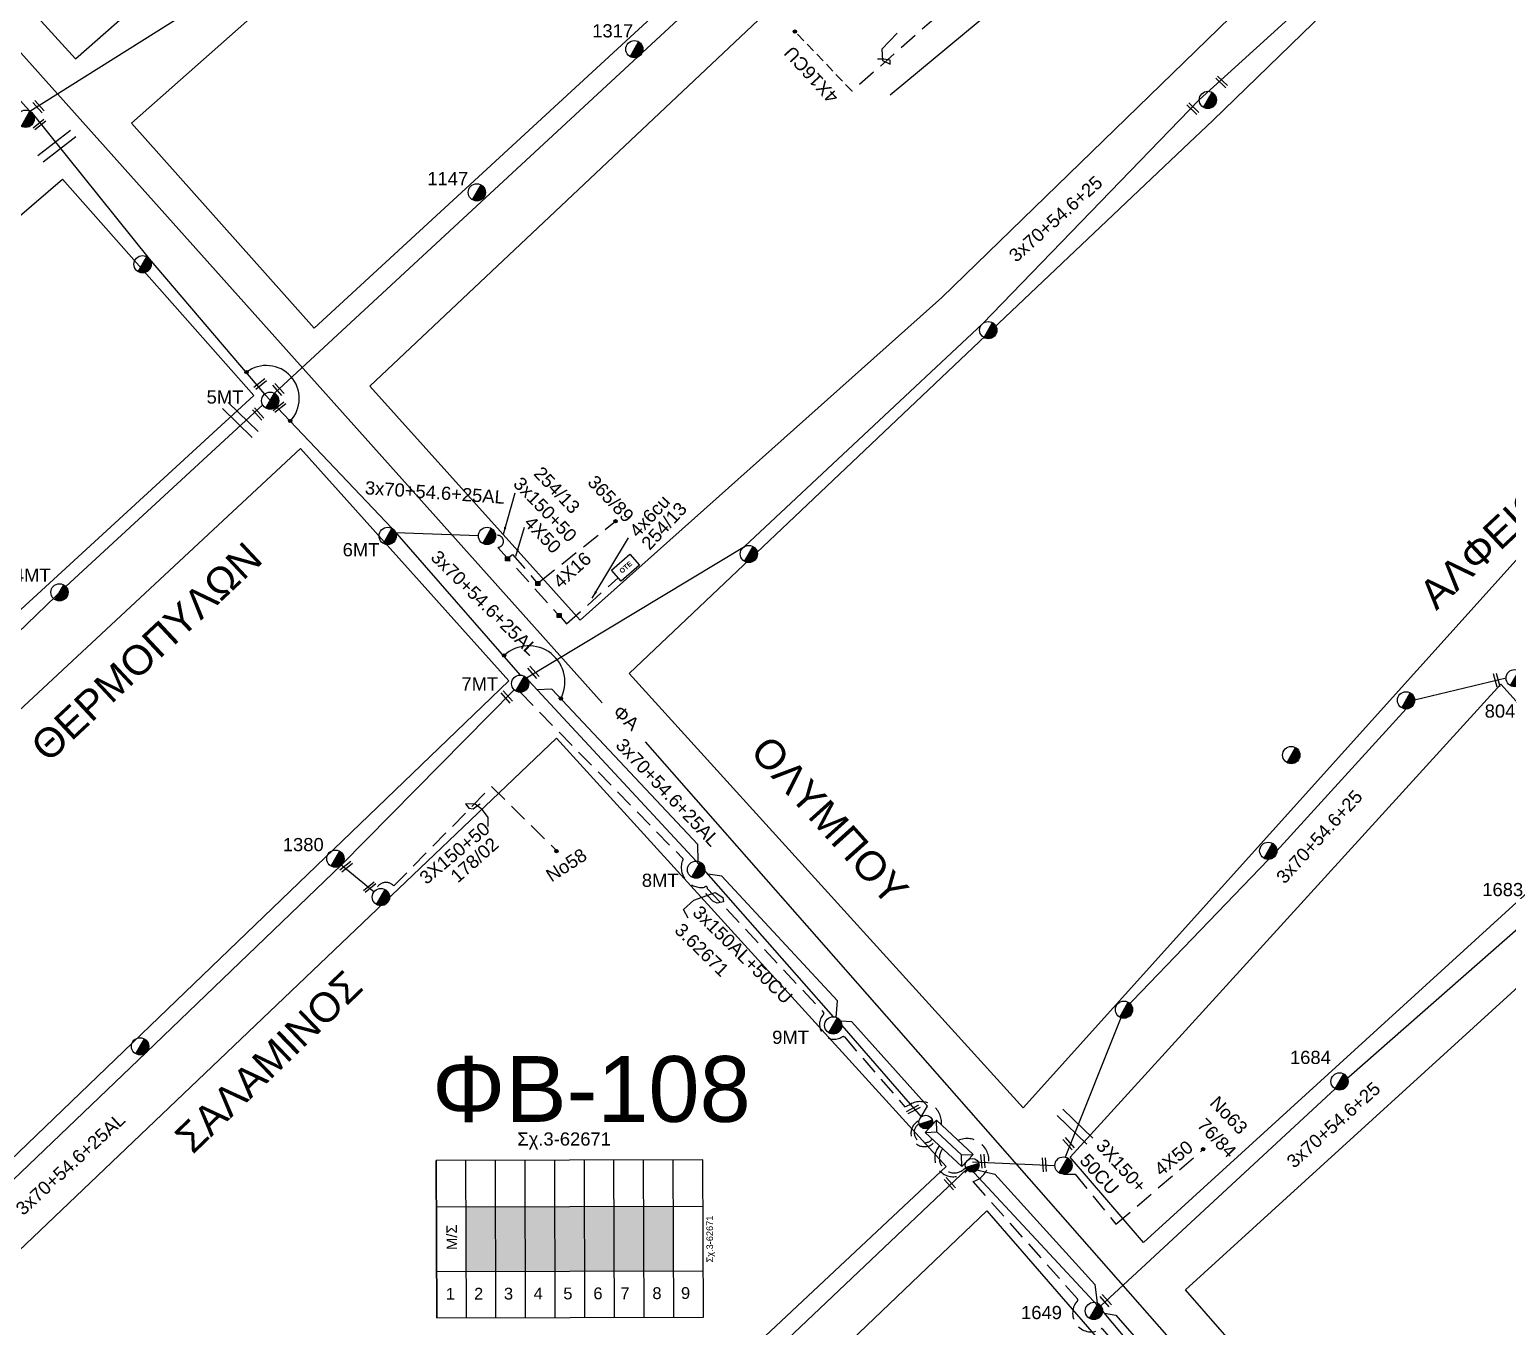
# Model space of a CAD drawing. Header units: millimetres. Extents: x -2449 to 9266, y 48 to 3905.
# Drawn here: x 8318.3 to 8520.3, y 2991.9 to 3169.2 of the extents above; entities that cross this region are included whole.
import ezdxf
from ezdxf.enums import TextEntityAlignment as Align

# ---------------------------------------------------------------- set-up
doc = ezdxf.new("R2010")
doc.units = ezdxf.units.MM
doc.linetypes.add('DASHED', pattern=[19.05, 12.7, -6.35])
for name, color, linetype in [('Pillar OTE', 7, 'Continuous'), ('Άγνωστα', 7, 'Continuous'), ('Ασφαλειοκιβώτια Χ.Τ 9 αναχωρήσεων', 7, 'Continuous'), ('Επιγραφές - Σχήματα', 7, 'Continuous'), ('Καλώδια ΧΤ   3x150+50CU', 7, 'DASHED'), ('Καλώδια ΧΤ   3x150AL+50CU', 7, 'DASHED'), ('Καλώδια ΧΤ   3x150AL+50XLPE', 7, 'DASHED'), ('Μηχανική τομή', 7, 'Continuous'), ('Στύλος ΦΜ', 7, 'Continuous'), ('Στύλος ΦΜ @ 1', 7, 'Continuous'), ('Συνδέσεις', 7, 'Continuous'), ('Συνεστραμμένα ΧΤ   3x70+54.6+25 AL', 7, 'SYN_LINE'), ('Τομή', 7, 'Continuous'), ('Υποσταθμός εναέριος 2 στύλων', 7, 'Continuous'), ('Υποσταθμός πόλεως', 7, 'Continuous'), ('Υπόβαθρο ΔΕΗ', 7, 'Continuous'), ('Υπόγεια καλώδια Παροχών ΧΤ   4x16CU', 7, 'DASHED'), ('Υπόγεια καλώδια Παροχών ΧΤ   4x50AL', 7, 'DASHED'), ('Υπόγεια καλώδια Παροχών ΧΤ   4x6', 7, 'DASHED')]:
    doc.layers.add(name, color=color, linetype=linetype)
doc.styles.add('arial', font='arial.ttf')
doc.styles.get("Standard").update_dxf_attribs({"font": 'arial.ttf'})
doc.linetypes.add('SYN_LINE', pattern='A,0.5,-0.0001,["/\\/\\/\\/",Standard,S=0.1,R=0,X=0,Y=-0.05],-0.25', length=0.7501)
doc.dimstyles.new('ISO-25', dxfattribs={"dimtxt": 2.5, "dimasz": 2.5, "dimexe": 1.25, "dimexo": 0.625, "dimtad": 1, "dimtxsty": 'Standard', "dimcen": 2.5, "dimadec": 0, "dimazin": 0, "dimtfac": 1, "dimtmove": 0, "dimatfit": 3, "dimfxl": 0, "dimarcsym": 0})

# ---------------------------------------------------------------- blocks, each defined once
blk = doc.blocks.new('ΥΠΑΡΧΩΝ ΤΣΙΜΕΝΤΕΝΙΟΣ ΣΤΥΛΟΣ')
at = {"layer": 'Στύλος ΦΜ'}
blk.add_hatch(color=7, dxfattribs=at).paths.add_polyline_path([(-1.29, -2.28, 0.574793), (2.62, 0, 0.268822), (1.3, 2.27)])
at = {"layer": 'Στύλος ΦΜ', "color": 7}
blk.add_line((-1.29, -2.28), (1.3, 2.27), dxfattribs=at)
blk.add_circle((0, 0), 2.62, dxfattribs=at)
at = {"layer": 'Στύλος ΦΜ', "flags": 4}
for tag, p in [('ΑΡΙΘΜΟΣ', (-4.68, 8.05)), ('ΤΥΠΟΣ', (-4.91, 3.03))]:
    blk.add_attdef(tag, p, '', height=4, dxfattribs=at)
blk = doc.blocks.new('ΑΣΦΑΛΕΙΟΚΙΒΩΤΙΟ ΥΠΟΣΤΑΘΜΟΥ 9 ΑΝΑΧΩΡΗΣΕΩΝ')
at = {"layer": 'Ασφαλειοκιβώτια Χ.Τ 9 αναχωρήσεων', "ltscale": 40}
for p, q in [((-23.8, 40.36), (24.02, 40.36)), ((-9.72, 40.36), (-9.72, -40.64)), ((9.94, 40.36), (9.94, -40.64)), ((-23.8, 31.36), (24.02, 31.36)), ((-23.8, 22.36), (24.02, 22.36)), ((-23.8, 13.36), (24.02, 13.36)), ((-23.8, 4.36), (24.02, 4.36)), ((-23.8, -4.64), (24.02, -4.64)), ((-23.8, -13.64), (24.02, -13.64)), ((-23.8, -22.64), (24.02, -22.64)), ((-23.8, -31.64), (24.02, -31.64))]:
    blk.add_line(p, q, dxfattribs=at)
at = {"layer": 'Ασφαλειοκιβώτια Χ.Τ 9 αναχωρήσεων'}
blk.add_lwpolyline([(-23.8, -40.64), (24.02, -40.64), (24.02, 40.36), (-23.8, 40.36)], close=True, dxfattribs=at)
for s, p in [('1', (-18.29, 37.57)), ('2', (-18.29, 29)), ('3', (-18.29, 19.93)), ('4', (-18.29, 10.91)), ('5', (-18.29, 1.89)), ('6', (-18.29, -7.24)), ('7', (-18.29, -15.48)), ('8', (-18.29, -25.17)), ('9', (-18.29, -33.86))]:
    blk.add_text(s, height=3.6, rotation=270, dxfattribs=at).set_placement(p)
at = {"layer": 'Ασφαλειοκιβώτια Χ.Τ 9 αναχωρήσεων', "ltscale": 40}
for tag, height, p in [('ΟΝΟΜΑ', 5, (-0.16, 44.31)), ('ΚΕΙΜΕΝΟ 1', 2, (17.06, 35.59)), ('ΚΕΙΜΕΝΟ 2', 2, (17.06, 26.88)), ('ΚΕΙΜΕΝΟ 3', 2, (17.06, 17.69)), ('ΚΕΙΜΕΝΟ 4', 2, (17.06, 8.71)), ('ΚΕΙΜΕΝΟ 5', 2, (17.06, -0.13)), ('ΚΕΙΜΕΝΟ 6', 2, (17.06, -9.05)), ('ΚΕΙΜΕΝΟ 7', 2, (17.06, -18.13)), ('ΚΕΙΜΕΝΟ 8', 2, (17.06, -26.85)), ('ΚΕΙΜΕΝΟ 9', 2, (17.06, -35.99)), ('ΣΧ', 2, (-0.1, -42.64))]:
    blk.add_attdef(tag, text='', height=height, dxfattribs=at).set_placement(p, align=Align.MIDDLE_CENTER)
blk = doc.blocks.new('ΥΠΟΣΤΑΘΜΟΣ ΕΝΑΕΡΙΟΣ ΕΠΙ 2 ΣΤΥΛΩΝ')
at = {"layer": 'Υποσταθμός εναέριος 2 στύλων', "linetype": 'Continuous'}
for points in [[(-11.97, -2.11, 0.574793), (-8.45, -0.07, 0.268822), (-9.64, 1.98)], [(9.68, -2.15, 0.574793), (13.19, -0.1, 0.268822), (12.01, 1.95)]]:
    blk.add_hatch(color=256, dxfattribs=at).paths.add_polyline_path(points)
for p, q in [((-11.97, -2.11), (-9.64, 1.98)), ((9.68, -2.15), (12.01, 1.95))]:
    blk.add_line(p, q, dxfattribs=at)
for centre in [(-10.81, -0.07), (10.84, -0.1)]:
    blk.add_circle(centre, 2.36, dxfattribs=at)
at = {"layer": 'Υποσταθμός πόλεως', "linetype": 'Continuous', "ltscale": 40}
blk.add_lwpolyline([(-8.57, 2.82), (8.57, 2.82), (8.57, -2.82), (-8.57, -2.82)], close=True, dxfattribs=at)
for points in [[(-5.75, 0), (-8.57, 2.82)], [(-8.57, -2.82), (-5.75, 0)], [(-5.75, 0), (5.75, 0)], [(5.75, 0), (8.57, 2.82)], [(8.57, -2.82), (5.75, 0)]]:
    blk.add_lwpolyline(points, dxfattribs=at)
at = {"layer": 'Υποσταθμός εναέριος 2 στύλων', "ltscale": 40, "flags": 1}
for tag, p in [('ΜΕΤΑΣΧΗΜΑΤΙΣΜΟΣ', (14.09, 2.51)), ('ΙΣΧΥΣ', (14.07, -0.28)), ('ΑΡΙΘΜΟΣ', (14.19, -3))]:
    blk.add_attdef(tag, p, '', height=1.8, dxfattribs=at)
blk = doc.blocks.new('ΜΗΧΑΝΙΚΗ ΤΟΜΗ')
at = {"layer": 'Μηχανική τομή', "ltscale": 40}
for p, q in [((-1.89, 0.78), (1.89, 0.78)), ((1.89, 0), (-1.89, 0))]:
    blk.add_line(p, q, dxfattribs=at)
blk = doc.blocks.new('_ΣΥΝΔΕΣΗ')
at = {"layer": 'Συνδέσεις', "linetype": 'SYN_LINE', "ltscale": 40}
blk.add_hatch(color=256, dxfattribs=at).paths.add_polyline_path([(0.5, -0.01, 1), (-0.5, -0.01, 1)])
at = {"layer": 'Συνδέσεις'}
blk.add_circle((0, -0.01), 0.5, dxfattribs=at)
blk = doc.blocks.new('ΤΟΜΗ')
at = {"layer": 'Τομή', "ltscale": 40}
for p, q in [((-5.68, 0), (5.68, 0)), ((5.68, -2.33), (-5.68, -2.33))]:
    blk.add_line(p, q, dxfattribs=at)
blk = doc.blocks.new('TSONTA XT1')
at = {"ltscale": 40}
h = blk.add_hatch(color=256, dxfattribs=at)
h.dxf.hatch_style = 1
h.paths.add_polyline_path([(595.96, 2487.66), (597.07, 2488.77), (595.96, 2489.87), (594.85, 2488.77)])
blk.add_lwpolyline([(594.85, 2488.77), (595.96, 2489.87), (597.07, 2488.77), (595.96, 2487.66)], close=True, dxfattribs=at)
blk = doc.blocks.new('PILLAR ΟΤΕ')
at = {"layer": 'Pillar OTE', "ltscale": 40}
blk.add_lwpolyline([(-3.31, 2.02), (3.39, 2.02), (3.39, -1.99), (-3.31, -1.99)], close=True, dxfattribs=at)
at = {"layer": 'Pillar OTE', "insert": (-1.81, 0.71), "char_height": 1.3575, "width": 109.961, "attachment_point": 1}
blk.add_mtext('{\\fArial|b1|i0|c161|p34;OTE}', dxfattribs=at)

msp = doc.modelspace()

# ---------------------------------------------------------------- hatches: boundary and pattern name
at = {"layer": 'Ασφαλειοκιβώτια Χ.Τ 9 αναχωρήσεων', "ltscale": 40}
for color, points in [(30, [(8377.94, 3008.25), (8377.97, 2999.41), (8382.02, 2999.42), (8381.99, 3008.26)]), (151, [(8381.99, 3008.26), (8382.02, 2999.42), (8386.07, 2999.43), (8386.04, 3008.28)]), (62, [(8386.04, 3008.28), (8386.07, 2999.43), (8390.12, 2999.44), (8390.09, 3008.29)]), (27, [(8390.09, 3008.29), (8390.12, 2999.44), (8394.17, 2999.46), (8394.14, 3008.3)]), (1, [(8394.14, 3008.3), (8394.17, 2999.46), (8398.22, 2999.47), (8398.19, 3008.31)]), (6, [(8398.19, 3008.31), (8398.22, 2999.47), (8402.27, 2999.48), (8402.24, 3008.33)]), (2, [(8402.24, 3008.31), (8402.27, 2999.47), (8406.32, 2999.48), (8406.29, 3008.33)])]:
    msp.add_hatch(color=color, dxfattribs=at).paths.add_polyline_path(points)

# ---------------------------------------------------------------- linework, layer by layer
at = {"layer": 'Άγνωστα', "color": 62, "linetype": 'SYN_LINE', "ltscale": 20}
msp.add_lwpolyline([(8429.32, 3033.05), (8440.18, 3020.55)], dxfattribs=at)
at = {"layer": 'Άγνωστα', "color": 2, "linetype": 'DASHED', "ltscale": 0.2}
msp.add_lwpolyline([(8439.87, 3020, 1.287962), (8442.07, 3017.19, 1.180689)], format="xyb", dxfattribs=at)
at = {"layer": 'Άγνωστα', "color": 62, "linetype": 'DASHED', "ltscale": 0.2}
msp.add_lwpolyline([(8439.89, 3019.61, 1.180689), (8441.69, 3017.51)], format="xyb", dxfattribs=at)
at = {"layer": 'Άγνωστα', "color": 30, "linetype": 'SYN_LINE', "ltscale": 10}
msp.add_lwpolyline([(8447.18, 3014.41), (8458.44, 3013.9)], dxfattribs=at)
at = {"layer": 'Άγνωστα', "color": 30, "linetype": 'DASHED', "ltscale": 0.2}
msp.add_lwpolyline([(8459.62, 3012.72), (8461.23, 3012.72), (8466.79, 3005.87), (8478.77, 3016.12)], dxfattribs=at)
at = {"layer": 'Άγνωστα', "color": 6, "linetype": 'SYN_LINE', "ltscale": 20}
msp.add_lwpolyline([(8446.81, 3013.55), (8450.26, 3012.72), (8463.91, 2997.6), (8464.22, 2995.11)], dxfattribs=at)
at = {"layer": 'Επιγραφές - Σχήματα', "color": 27, "linetype": 'DASHED', "ltscale": 0.2}
for p, q in [((8368.07, 3052.12), (8381.43, 3065.72)), ((8381.43, 3065.72), (8390.35, 3056.93))]:
    msp.add_line(p, q, dxfattribs=at)
at = {"layer": 'Επιγραφές - Σχήματα', "linetype": 'Continuous', "ltscale": 0.2}
for points in [[(8436.87, 3168.72), (8434.78, 3166.56), (8434.86, 3164.98), (8435.93, 3164.48), (8435.93, 3165.05), (8435.07, 3165.2), (8434.21, 3165.2)], [(8380.99, 3060.26), (8380.99, 3061.47), (8380.21, 3062.51), (8379.18, 3063.29), (8377.88, 3063.37), (8378.31, 3062.77), (8378.92, 3062.68), (8379.52, 3063.11), (8379.87, 3063.37)], [(8408.3, 3047.7), (8407.69, 3048.91), (8409.07, 3050.2), (8412.01, 3051.24), (8413.05, 3050.55), (8413.14, 3049.94), (8412.27, 3049.77), (8411.67, 3050.03), (8411.06, 3050.72), (8410.72, 3051.07)]]:
    msp.add_lwpolyline(points, dxfattribs=at)
at = {"layer": 'Επιγραφές - Σχήματα', "color": 2, "linetype": 'DASHED', "ltscale": 0.2}
msp.add_lwpolyline([(8388.06, 3093.75), (8398.4, 3102.01)], dxfattribs=at)
at = {"layer": 'Επιγραφές - Σχήματα', "color": 7, "linetype": 'DASHED', "ltscale": 0.2}
msp.add_lwpolyline([(8381.64, 3099.14), (8381.68, 3099.09)], dxfattribs=at)
at = {"layer": 'Επιγραφές - Σχήματα', "linetype": 'Continuous', "ltscale": 0.2}
for centre, radius, start, end in [((8350.65, 3118.79), 4.5, 316.6815, 127.018), ((8386.53, 3080.02), 4.94, 330.5704, 133.0989)]:
    msp.add_arc(centre, radius, start, end, dxfattribs=at)
at = {"layer": 'Επιγραφές - Σχήματα', "color": 27, "linetype": 'DASHED', "ltscale": 0.2}
msp.add_arc((8367, 3051.17), 1.43, 41.6449, 164.0304, dxfattribs=at)
at = {"layer": 'Επιγραφές - Σχήματα', "color": 30, "linetype": 'DASHED', "ltscale": 0.2}
msp.add_arc((8444.55, 3014.89), 2.53, 136.4062, 321.7437, dxfattribs=at)
at = {"layer": 'Επιγραφές - Σχήματα', "color": 6, "linetype": 'DASHED', "ltscale": 0.2}
msp.add_arc((8444.67, 3014.9), 2.02, 138.9589, 321.5041, dxfattribs=at)
at = {"layer": 'Καλώδια ΧΤ   3x150AL+50CU', "color": 27, "ltscale": 0.2}
msp.add_lwpolyline([(8385.35, 3078.61), (8407.58, 3055.87, -0.55663), (8407.5, 3055.55, 0.555774), (8410.57, 3051.94, -0.96943), (8410.93, 3051.76), (8426.82, 3034.84, -0.395956), (8426.82, 3034.57, 0.879037), (8429.37, 3031.47, -0.287348), (8429.69, 3031.47), (8437.92, 3021.93), (8438.65, 3022.26, -0.60759), (8442.93, 3019.44, 0.81821)], format="xyb", dxfattribs=at)
at = {"layer": 'Καλώδια ΧΤ   3x150AL+50CU', "color": 1, "ltscale": 0.2}
msp.add_lwpolyline([(8447.23, 3011.69), (8461.54, 2995.66, -0.529787), (8461.45, 2995.29, 0.849495), (8464.76, 2991.53, -0.607849), (8464.95, 2991.53), (8483.03, 2970.77, -0.22841), (8483.2, 2970.14, 0.849175), (8486.44, 2966.45)], format="xyb", dxfattribs=at)
msp.add_arc((8446.43, 3014.58), 3, 285.4464, 113.9628, dxfattribs=at)
at = {"layer": 'Καλώδια ΧΤ   3x150AL+50XLPE', "color": 151, "linetype": 'DASHED', "ltscale": 0.2}
msp.add_lwpolyline([(8509.54, 3229.95), (8509.55, 3229.59, -0.666781), (8507.94, 3228.9), (8430.72, 3160.81)], format="xyb", dxfattribs=at)
at = {"layer": 'Καλώδια ΧΤ   3x150AL+50XLPE', "color": 2, "linetype": 'DASHED', "ltscale": 0.2}
msp.add_lwpolyline([(8382, 3100.04, -1.128801), (8382.28, 3098.42), (8390.37, 3089.41)], format="xyb", dxfattribs=at)
at = {"layer": 'Συνεστραμμένα ΧΤ   3x70+54.6+25 AL', "color": 6, "ltscale": 20}
msp.add_line((8318.33, 3158.06), (8283.14, 3196.64), dxfattribs=at)
at = {"layer": 'Συνεστραμμένα ΧΤ   3x70+54.6+25 AL', "color": 85, "ltscale": 20}
msp.add_line((8318.33, 3158.06), (8357.4, 3182.69), dxfattribs=at)
at = {"layer": 'Συνεστραμμένα ΧΤ   3x70+54.6+25 AL', "color": 2, "ltscale": 20}
for p, q in [((8318.66, 3157.79), (8334.65, 3137.88)), ((8334.65, 3137.88), (8350.42, 3119.38)), ((8350.42, 3119.38), (8367.83, 3101.01)), ((8367.83, 3101.01), (8385.35, 3080.96)), ((8409.62, 3057.79), (8389.7, 3079.04)), ((8428.71, 3036.41), (8412.93, 3053.48)), ((8441.04, 3022.03), (8430.7, 3033.52)), ((8440.18, 3020.55), (8441.04, 3022.03))]:
    msp.add_line(p, q, dxfattribs=at)
at = {"layer": 'Συνεστραμμένα ΧΤ   3x70+54.6+25 AL', "color": 151, "ltscale": 20}
for p, q in [((8350.16, 3117.9), (8323.23, 3093.07)), ((8323.23, 3093.07), (8295.04, 3066.01))]:
    msp.add_line(p, q, dxfattribs=at)
at = {"layer": 'Συνεστραμμένα ΧΤ   3x70+54.6+25 AL', "color": 2, "ltscale": 15}
msp.add_line((8368.32, 3100.47), (8379.65, 3100.03), dxfattribs=at)
at = {"layer": 'Συνεστραμμένα ΧΤ   3x70+54.6+25 AL', "color": 2, "ltscale": 8}
for p, q in [((8389.7, 3079.04), (8387.65, 3078.96)), ((8409.69, 3055.5), (8409.62, 3057.79)), ((8412.93, 3053.48), (8411, 3053.72)), ((8428.56, 3034.15), (8428.71, 3036.41)), ((8430.7, 3033.52), (8429.16, 3033.64))]:
    msp.add_line(p, q, dxfattribs=at)
at = {"layer": 'Συνεστραμμένα ΧΤ   3x70+54.6+25 AL', "color": 27, "ltscale": 20}
for p, q in [((8360.91, 3055), (8384.52, 3078.95)), ((8334.2, 3029.34), (8360.91, 3055)), ((8306.64, 3002.98), (8334.2, 3029.34))]:
    msp.add_line(p, q, dxfattribs=at)
at = {"layer": 'Συνεστραμμένα ΧΤ   3x70+54.6+25 AL', "color": 27, "ltscale": 8}
msp.add_line((8360.02, 3055.72), (8365.39, 3051.34), dxfattribs=at)
at = {"layer": 'Συνεστραμμένα ΧΤ   3x70+54.6+25 AL', "color": 85, "linetype": 'Continuous', "ltscale": 0.2}
for points in [[(8254.95, 3272.09), (8236.82, 3255.84), (8396.56, 3077.16)], [(8402.43, 3071.82), (8512.61, 2946.4), (8536.62, 2920.44)]]:
    msp.add_lwpolyline(points, dxfattribs=at)
at = {"layer": 'Συνεστραμμένα ΧΤ   3x70+54.6+25 AL', "color": 2, "linetype": 'SYN_LINE', "ltscale": 20}
msp.add_lwpolyline([(8351.77, 3119.5), (8402.05, 3166.09), (8423.36, 3185.85), (8446.37, 3207.77), (8465.03, 3225.1)], dxfattribs=at)
at = {"layer": 'Συνεστραμμένα ΧΤ   3x70+54.6+25 AL', "color": 62, "linetype": 'SYN_LINE', "ltscale": 20}
for points in [[(8386.23, 3080.57), (8416, 3098.52), (8448.53, 3128.99), (8478.18, 3159.61), (8503.64, 3182.76)], [(8385.93, 3080.81), (8409.4, 3055.53), (8428.14, 3034.23)]]:
    msp.add_lwpolyline(points, dxfattribs=at)
at = {"layer": 'Συνεστραμμένα ΧΤ   3x70+54.6+25 AL', "color": 6, "linetype": 'SYN_LINE', "ltscale": 15}
msp.add_lwpolyline([(8520.14, 3080.54), (8507.63, 3077.51)], dxfattribs=at)
at = {"layer": 'Συνεστραμμένα ΧΤ   3x70+54.6+25 AL', "color": 6, "linetype": 'SYN_LINE', "ltscale": 20}
for points in [[(8506.45, 3076.34), (8488.8, 3056.93), (8467.9, 3035.21), (8459.87, 3015.05)], [(8465.25, 2993.7), (8466.8, 2993.45), (8485.31, 2972.17), (8485.27, 2969.84)]]:
    msp.add_lwpolyline(points, dxfattribs=at)
at = {"layer": 'Συνεστραμμένα ΧΤ   3x70+54.6+25 AL', "color": 30, "linetype": 'SYN_LINE', "ltscale": 20}
for points in [[(8464.73, 2994.72), (8496.78, 3024.37), (8524.03, 3048.33)], [(8485.25, 2969.84), (8464.96, 2994.01), (8446.81, 3013.55)]]:
    msp.add_lwpolyline(points, dxfattribs=at)
at = {"layer": 'Συνεστραμμένα ΧΤ   3x70+54.6+25 AL', "color": 151, "linetype": 'SYN_LINE', "ltscale": 20}
msp.add_lwpolyline([(8331, 2906.33), (8344.68, 2917.49), (8377.36, 2949.22), (8412.25, 2980.99), (8446.52, 3013.47)], dxfattribs=at)
at = {"layer": 'Υπόβαθρο ΔΕΗ'}
msp.add_line((8435.91, 3160.29), (8471.58, 3189.98), dxfattribs=at)
for points in [[(8244.9, 3252.65), (8324.55, 3165.23), (8425.52, 3254.07), (8433.46, 3246.03), (8332.23, 3156.45), (8357.18, 3128.39), (8470.07, 3232.41), (8507.09, 3269.46), (8454.35, 3332.5), (8366.73, 3257.86), (8393.82, 3228.83)], [(8364.81, 3120.45), (8513.68, 3260.88), (8530.1, 3241.29), (8588.86, 3171.53), (8454.1, 3021.76), (8400.23, 3081.17), (8476, 3152.95), (8480.06, 3156.8), (8490.68, 3167.14), (8508.8, 3184.76), (8502.9, 3190.83), (8442.99, 3132.6), (8393.53, 3088.48), (8364.81, 3120.45)], [(8224.33, 3004.74), (8194.32, 3035.74), (8246.67, 3083.24), (8269.93, 3102.27), (8299.58, 3128.87), (8322.78, 3148.76), (8348.95, 3119.19), (8224.33, 3004.74)], [(8264.12, 2965.09), (8383.81, 3080.19), (8355.31, 3111.96), (8295.52, 3056.3), (8261.34, 3023.14), (8232.45, 2996.7), (8264.12, 2965.09)], [(8517.09, 2950.5), (8593.85, 3017.92), (8589.08, 3024.14), (8511.47, 2956.58), (8476.28, 2996.9), (8532.04, 3047.68), (8526.18, 3054.11), (8470.56, 3003.36), (8460.54, 3015.02), (8519.4, 3079.72), (8578.12, 3014.6)], [(8270.67, 2958.26), (8390.33, 3072.34), (8443.58, 3013.77), (8330.75, 2907.97), (8295.31, 2937.63)], [(8339.63, 2900.53), (8336.96, 2902.77), (8371.51, 2936), (8384.89, 2948.46), (8395.85, 2957.6), (8408.07, 2968.44), (8449.14, 3007.71), (8481.45, 2970.46), (8501.32, 2947.58), (8471.25, 2921.39), (8450.9, 2944.46), (8445.9, 2940.01), (8465.93, 2916.74), (8432.65, 2887.79)]]:
    msp.add_lwpolyline(points, dxfattribs=at)
at = {"layer": 'Υπόγεια καλώδια Παροχών ΧΤ   4x16CU', "color": 151, "linetype": 'DASHED', "ltscale": 0.1}
msp.add_lwpolyline([(8430.72, 3160.81), (8422.91, 3168.96)], dxfattribs=at)
at = {"layer": 'Υπόγεια καλώδια Παροχών ΧΤ   4x50AL', "color": 2, "linetype": 'DASHED', "ltscale": 0.2}
msp.add_lwpolyline([(8383.92, 3097.17), (8384.32, 3097.47), (8387.46, 3093.8)], dxfattribs=at)
at = {"layer": 'Υπόγεια καλώδια Παροχών ΧΤ   4x6', "color": 2, "linetype": 'DASHED', "ltscale": 0.2}
msp.add_lwpolyline([(8390.96, 3088.82), (8391.69, 3087.96), (8398.76, 3094.26)], dxfattribs=at)

# ---------------------------------------------------------------- block references
at = {"layer": 'Pillar OTE', "xscale": 0.4999999999999998, "yscale": 0.4999999999999998, "zscale": 0.4999999999999998, "rotation": 41.03908477304466}
msp.add_blockref('PILLAR ΟΤΕ', (8399.73, 3095.64), dxfattribs=at)
at = {"layer": 'Ασφαλειοκιβώτια Χ.Τ 9 αναχωρήσεων', "color": 1, "ltscale": 40}
ref = msp.add_blockref('ΑΣΦΑΛΕΙΟΚΙΒΩΤΙΟ ΥΠΟΣΤΑΘΜΟΥ 9 ΑΝΑΧΩΡΗΣΕΩΝ', (8392.07, 3003.82), dxfattribs=dict(at, xscale=0.4500000000000007, yscale=0.4500000000000007, zscale=0.4500000000000007, rotation=90.18025101188604))
ref.add_attrib('ΣΧ', 'Σχ.3-62671', dxfattribs={"ltscale": 40, "height": 0.9, "rotation": 90.1803}).set_placement((8411.26, 3003.84), align=Align.MIDDLE_CENTER)
at = {"layer": 'Μηχανική τομή'}
for p, xscale, yscale, zscale, rotation in [((8481.38, 3162.22), 0.4999999999999593, 0.4999999999999593, 0.4999999999999593, 136.3922040673836), ((8319.36, 3158.55), 0.4999999999999621, 0.4999999999999621, 0.4999999999999621, 311.7794829803576), ((8477.44, 3158.55), 0.4999999999999593, 0.4999999999999593, 0.4999999999999593, 136.3922040673836), ((8319.75, 3156.1), 0.4999999999998501, 0.4999999999998501, 0.4999999999998501, 39.01193268899684), ((8349.94, 3120.6), 0.4999999999998501, 0.4999999999998501, 0.4999999999998501, 39.01193268899684), ((8352.16, 3119.89), 0.4999999999999621, 0.4999999999999621, 0.4999999999999621, 311.7794829803576), ((8349.39, 3116.52), 0.4999999999999621, 0.4999999999999621, 0.4999999999999621, 311.7794829803576), ((8352.56, 3117.44), 0.4999999999998501, 0.4999999999998501, 0.4999999999998501, 39.01193268899684), ((8387.01, 3081.21), 0.4999999999999621, 0.4999999999999621, 0.4999999999999621, 311.7794829803576), ((8519.03, 3080.33), 0.4999999999999151, 0.4999999999999151, 0.4999999999999151, 105.4320089271786), ((8383.36, 3077.84), 0.4999999999999621, 0.4999999999999621, 0.4999999999999621, 311.7794829803576), ((8361.69, 3054.62), 0.4999999999998501, 0.4999999999998501, 0.4999999999998501, 39.01193268899684), ((8364.9, 3051.81), 0.4999999999998501, 0.4999999999998501, 0.4999999999998501, 39.01193268899684), ((8439.2, 3021.39), 0.4999999999998999, 0.4999999999998999, 0.4999999999998999, 28.10567199649956), ((8460.18, 3016.76), 0.4999999999999621, 0.4999999999999621, 0.4999999999999621, 311.7794829803576), ((8448.42, 3014.47), 0.499999999999974, 0.499999999999974, 0.499999999999974, 274.6431454257229), ((8456.81, 3013.99), 0.499999999999974, 0.499999999999974, 0.499999999999974, 274.6431454257229), ((8443.94, 3011.29), 0.4999999999999621, 0.4999999999999621, 0.4999999999999621, 311.7794829803576), ((8465.26, 2995.28), 0.4999999999999621, 0.4999999999999621, 0.4999999999999621, 311.7794829803576)]:
    msp.add_blockref('ΜΗΧΑΝΙΚΗ ΤΟΜΗ', p, dxfattribs=dict(at, xscale=xscale, yscale=yscale, zscale=zscale, rotation=rotation))
at = {"layer": 'Στύλος ΦΜ @ 1', "ltscale": 40}
ref = msp.add_blockref('ΥΠΑΡΧΩΝ ΤΣΙΜΕΝΤΕΝΙΟΣ ΣΤΥΛΟΣ', (8400.96, 3166.55), dxfattribs=dict(at, xscale=0.4499999999998181, yscale=0.4499999999998181, zscale=0.4499999999998181))
ref.add_attrib('ΤΥΠΟΣ', '1317', (8395.2, 3168.16), dxfattribs={"layer": 'Στύλος ΦΜ', "height": 1.8, "flags": 4})
at = {"layer": 'Στύλος ΦΜ @ 1', "ltscale": 40, "xscale": 0.4499999999998181, "yscale": 0.4499999999998181, "zscale": 0.4499999999998181}
for p in [(8479.36, 3159.61), (8333.73, 3137.14), (8449.34, 3128.13), (8380.82, 3099.99), (8416.61, 3097.52), (8506.45, 3077.51), (8490.76, 3070.02), (8487.62, 3056.93), (8366.31, 3050.6), (8467.89, 3035.21), (8333.39, 3030.19), (8459.62, 3013.9)]:
    msp.add_blockref('ΥΠΑΡΧΩΝ ΤΣΙΜΕΝΤΕΝΙΟΣ ΣΤΥΛΟΣ', p, dxfattribs=at)
at = {"layer": 'Στύλος ΦΜ @ 1', "ltscale": 40}
ref = msp.add_blockref('ΥΠΑΡΧΩΝ ΤΣΙΜΕΝΤΕΝΙΟΣ ΣΤΥΛΟΣ', (8317.75, 3157.04), dxfattribs=dict(at, xscale=0.4499999999998181, yscale=0.4499999999998181, zscale=0.4499999999998181))
ref.add_attrib('ΤΥΠΟΣ', '1136', (8307.79, 3156.22), dxfattribs={"layer": 'Στύλος ΦΜ', "height": 1.8, "flags": 4})
ref = msp.add_blockref('ΥΠΑΡΧΩΝ ΤΣΙΜΕΝΤΕΝΙΟΣ ΣΤΥΛΟΣ', (8379.42, 3146.97), dxfattribs=dict(at, xscale=0.4499999999998181, yscale=0.4499999999998181, zscale=0.4499999999998181))
ref.add_attrib('ΤΥΠΟΣ', '1147', (8372.65, 3147.95), dxfattribs={"layer": 'Στύλος ΦΜ', "height": 1.8, "flags": 4})
ref = msp.add_blockref('ΥΠΑΡΧΩΝ ΤΣΙΜΕΝΤΕΝΙΟΣ ΣΤΥΛΟΣ', (8351.18, 3118.48), dxfattribs=dict(at, xscale=0.4499999999998181, yscale=0.4499999999998181, zscale=0.4499999999998181))
ref.add_attrib('ΤΥΠΟΣ', '5ΜΤ', (8342.48, 3118.09), dxfattribs={"layer": 'Στύλος ΦΜ', "height": 1.8, "flags": 4})
ref = msp.add_blockref('ΥΠΑΡΧΩΝ ΤΣΙΜΕΝΤΕΝΙΟΣ ΣΤΥΛΟΣ', (8367.24, 3099.99), dxfattribs=dict(at, xscale=0.4499999999998181, yscale=0.4499999999998181, zscale=0.4499999999998181))
ref.add_attrib('ΤΥΠΟΣ', '6ΜΤ', (8361.08, 3097.2), dxfattribs={"layer": 'Στύλος ΦΜ', "height": 1.8, "flags": 4})
ref = msp.add_blockref('ΥΠΑΡΧΩΝ ΤΣΙΜΕΝΤΕΝΙΟΣ ΣΤΥΛΟΣ', (8322.37, 3092.28), dxfattribs=dict(at, xscale=0.4499999999998181, yscale=0.4499999999998181, zscale=0.4499999999998181))
ref.add_attrib('ΤΥΠΟΣ', '4ΜΤ', (8316.13, 3093.73), dxfattribs={"layer": 'Στύλος ΦΜ', "height": 1.8, "flags": 4})
ref = msp.add_blockref('ΥΠΑΡΧΩΝ ΤΣΙΜΕΝΤΕΝΙΟΣ ΣΤΥΛΟΣ', (8521.31, 3080.54), dxfattribs=dict(at, xscale=0.4499999999998181, yscale=0.4499999999998181, zscale=0.4499999999998181))
ref.add_attrib('ΤΥΠΟΣ', '804', (8517.2, 3075.14), dxfattribs={"layer": 'Στύλος ΦΜ', "height": 1.8, "flags": 4})
ref = msp.add_blockref('ΥΠΑΡΧΩΝ ΤΣΙΜΕΝΤΕΝΙΟΣ ΣΤΥΛΟΣ', (8385.35, 3079.79), dxfattribs=dict(at, xscale=0.4499999999998181, yscale=0.4499999999998181, zscale=0.4499999999998181))
ref.add_attrib('ΤΥΠΟΣ', '7ΜΤ', (8377.32, 3078.85), dxfattribs={"layer": 'Στύλος ΦΜ', "height": 1.8, "flags": 4})
ref = msp.add_blockref('ΥΠΑΡΧΩΝ ΤΣΙΜΕΝΤΕΝΙΟΣ ΣΤΥΛΟΣ', (8360.09, 3055.85), dxfattribs=dict(at, xscale=0.4499999999998181, yscale=0.4499999999998181, zscale=0.4499999999998181))
ref.add_attrib('ΤΥΠΟΣ', '1380', (8352.9, 3056.88), dxfattribs={"layer": 'Στύλος ΦΜ', "height": 1.8, "flags": 4})
ref = msp.add_blockref('ΥΠΑΡΧΩΝ ΤΣΙΜΕΝΤΕΝΙΟΣ ΣΤΥΛΟΣ', (8409.4, 3054.35), dxfattribs=dict(at, xscale=0.4499999999998181, yscale=0.4499999999998181, zscale=0.4499999999998181))
ref.add_attrib('ΤΥΠΟΣ', '8ΜΤ', (8401.98, 3052), dxfattribs={"layer": 'Στύλος ΦΜ', "height": 1.8, "flags": 4})
ref = msp.add_blockref('ΥΠΑΡΧΩΝ ΤΣΙΜΕΝΤΕΝΙΟΣ ΣΤΥΛΟΣ', (8524.61, 3049.36), dxfattribs=dict(at, xscale=0.4499999999998181, yscale=0.4499999999998181, zscale=0.4499999999998181))
ref.add_attrib('ΤΥΠΟΣ', '1683', (8516.87, 3050.73), dxfattribs={"layer": 'Στύλος ΦΜ', "height": 1.8, "flags": 4})
ref = msp.add_blockref('ΥΠΑΡΧΩΝ ΤΣΙΜΕΝΤΕΝΙΟΣ ΣΤΥΛΟΣ', (8428.14, 3033.05), dxfattribs=dict(at, xscale=0.4499999999998181, yscale=0.4499999999998181, zscale=0.4499999999998181))
ref.add_attrib('ΤΥΠΟΣ', '9ΜΤ', (8419.8, 3030.53), dxfattribs={"layer": 'Στύλος ΦΜ', "height": 1.8, "flags": 4})
ref = msp.add_blockref('ΥΠΑΡΧΩΝ ΤΣΙΜΕΝΤΕΝΙΟΣ ΣΤΥΛΟΣ', (8497.36, 3025.39), dxfattribs=dict(at, xscale=0.4499999999998181, yscale=0.4499999999998181, zscale=0.4499999999998181))
ref.add_attrib('ΤΥΠΟΣ', '1684', (8490.58, 3027.78), dxfattribs={"layer": 'Στύλος ΦΜ', "height": 1.8, "flags": 4})
ref = msp.add_blockref('ΥΠΑΡΧΩΝ ΤΣΙΜΕΝΤΕΝΙΟΣ ΣΤΥΛΟΣ', (8463.78, 2994.01), dxfattribs=dict(at, xscale=0.4499999999998181, yscale=0.4499999999998181, zscale=0.4499999999998181))
ref.add_attrib('ΤΥΠΟΣ', '1649', (8453.82, 2992.89), dxfattribs={"layer": 'Στύλος ΦΜ', "height": 1.8, "flags": 4})
at = {"layer": 'Συνδέσεις', "xscale": 0.4500000000000455, "yscale": 0.4500000000000455, "zscale": 0.4500000000000455}
for p in [(8422.91, 3168.96), (8347.94, 3122.39), (8353.92, 3115.71), (8398.4, 3102.01), (8383.15, 3083.64), (8390.92, 3077.75), (8390.3, 3056.9), (8478.7, 3016.13)]:
    msp.add_blockref('_ΣΥΝΔΕΣΗ', p, dxfattribs=at)
at = {"layer": 'Συνδέσεις', "xscale": 0.3581330331459534, "yscale": 0.3581330331459534, "zscale": 0.3581330331459534, "rotation": 45.00000000004159}
for p in [(8862.95, 2315.69), (8867.11, 2312.3), (8870.01, 2307.93)]:
    msp.add_blockref('TSONTA XT1', p, dxfattribs=at)
at = {"layer": 'Τομή'}
for p, xscale, yscale, zscale, rotation in [((8321.65, 3153.74), 0.5000000000000044, 0.5000000000000044, 0.5000000000000044, 37.87080864564807), ((8347.49, 3116.27), 0.5000000000000141, 0.5000000000000141, 0.5000000000000141, 315.7990787878879), ((8461.59, 3019.61), 0.5000000000000141, 0.5000000000000141, 0.5000000000000141, 315.7990787878879)]:
    msp.add_blockref('ΤΟΜΗ', p, dxfattribs=dict(at, xscale=xscale, yscale=yscale, zscale=zscale, rotation=rotation))
at = {"layer": 'Υποσταθμός εναέριος 2 στύλων', "xscale": 0.4009017007529524, "yscale": 0.4009017007529524, "zscale": 0.4009017007529524, "rotation": 317.1256427669516}
msp.add_blockref('ΥΠΟΣΤΑΘΜΟΣ ΕΝΑΕΡΙΟΣ ΕΠΙ 2 ΣΤΥΛΩΝ', (8443.99, 3016.91), dxfattribs=at)

# ---------------------------------------------------------------- texts
at = {"layer": 'Άγνωστα', "linetype": 'SYN_LINE', "ltscale": 20, "char_height": 1.8, "width": 69.1904, "attachment_point": 1, "style": 'arial'}
for s, insert, rotation in [('4x6cu', (8400.11, 3100.87), 47.2204), ('254/13', (8401.74, 3099.15), 47.2204), ('4X50', (8387.06, 3102.91), 313.8352), ('4X16', (8389.67, 3094.03), 42.0289), ('4X50', (8471.84, 3013.73), 39.5758)]:
    msp.add_mtext(s, dxfattribs=dict(at, insert=insert, rotation=rotation))
at = {"layer": 'Άγνωστα', "ltscale": 40, "insert": (8371.38, 3053.61), "char_height": 1.8, "width": 69.1904, "attachment_point": 1, "rotation": 40.0172, "style": 'arial'}
msp.add_mtext('3X150+50', dxfattribs=at)
at = {"layer": 'Επιγραφές - Σχήματα', "style": 'arial'}
msp.add_text('3.62671', height=1.8, rotation=315.5004, dxfattribs=at).set_placement((8406.32, 3045.94))
at = {"layer": 'Επιγραφές - Σχήματα', "linetype": 'SYN_LINE', "ltscale": 20, "attachment_point": 1, "style": 'arial'}
for s, insert, char_height, width, rotation in [('254/13', (8388.37, 3109.66), 1.8, 69.1904, 313.8352), ('3x150+50', (8385.57, 3108.24), 1.8, 69.1904, 313.8352), ('365/89', (8395.73, 3108.46), 1.8, 69.1904, 313.8352), ('178/02', (8375.63, 3053.79), 1.8, 69.1904, 41.6909), ('Nο58', (8388.65, 3054.09), 1.8, 69.1904, 33.1724), ('Nο63', (8480.8, 3023.57), 1.8, 69.1904, 313.8352), ('76/84', (8479.06, 3020.56), 1.8, 69.1904, 313.8352), ('\\A1;M/Σ', (8375.29, 3002.34), 1.44, 55.3523, 90.3448)]:
    msp.add_mtext(s, dxfattribs=dict(at, insert=insert, char_height=char_height, width=width, rotation=rotation))
at = {"layer": 'Επιγραφές - Σχήματα', "char_height": 4, "width": 157.7424, "attachment_point": 1}
for s, insert, rotation in [('\\pt128;ΑΛΦΕΙΟΥ', (8507.86, 3092.62), 43.1058), ('\\pt128;ΘΕΡΜΟΠΥΛΩΝ', (8318.09, 3071.77), 43.1058), ('ΟΛΥΜΠΟΥ', (8419.59, 3073.04), 312), ('\\pt128;ΣΑΛΑΜΙΝΟΣ', (8337.8, 3018.2), 44)]:
    msp.add_mtext(s, dxfattribs=dict(at, insert=insert, rotation=rotation))
at = {"layer": 'Επιγραφές - Σχήματα', "insert": (8373.29, 3028.86), "char_height": 9, "width": 103.4348, "attachment_point": 1}
msp.add_mtext('ΦΒ-108', dxfattribs=at)
at = {"layer": 'Επιγραφές - Σχήματα', "linetype": 'Continuous', "insert": (8384.96, 3018.42), "char_height": 1.8, "width": 17.7304, "attachment_point": 1}
msp.add_mtext('Σχ.3-62671', dxfattribs=at)
at = {"layer": 'Καλώδια ΧΤ   3x150+50CU', "ltscale": 40, "insert": (8465.27, 3017.71), "char_height": 1.8, "width": 69.1904, "attachment_point": 1, "rotation": 312.1724, "style": 'arial'}
msp.add_mtext('3X150+\\P50CU', dxfattribs=at)
at = {"layer": 'Καλώδια ΧΤ   3x150AL+50CU', "ltscale": 40, "insert": (8410.05, 3049.61), "char_height": 1.8, "width": 69.1904, "attachment_point": 1, "rotation": 315.5004, "style": 'arial'}
msp.add_mtext('3x150AL+50CU', dxfattribs=at)
at = {"layer": 'Συνεστραμμένα ΧΤ   3x70+54.6+25 AL', "style": 'arial'}
for rotation, p in [(356.0159, (8364.08, 3105.7)), (315.5004, (8372.99, 3096.91)), (313.4553, (8398.28, 3071.26)), (42.5825, (8317.42, 3006.97))]:
    msp.add_text('3x70+54.6+25AL', height=1.8, rotation=rotation, dxfattribs=at).set_placement(p)
at = {"layer": 'Συνεστραμμένα ΧΤ   3x70+54.6+25 AL', "linetype": 'SYN_LINE', "ltscale": 20, "char_height": 1.8, "width": 69.1904, "attachment_point": 1, "style": 'arial'}
for insert, rotation in [((8451.96, 3138.65), 41.927), ((8488.53, 3053.5), 47.875), ((8489.94, 3014.76), 41.8553)]:
    msp.add_mtext('3x70+54.6+25', dxfattribs=dict(at, insert=insert, rotation=rotation))
at = {"layer": 'Συνεστραμμένα ΧΤ   3x70+54.6+25 AL', "color": 85, "linetype": 'Continuous', "ltscale": 0.2, "insert": (8399.05, 3077), "char_height": 1.8, "width": 8.6169, "attachment_point": 1, "rotation": 318.6313}
msp.add_mtext('ΦΑ', dxfattribs=at)
at = {"layer": 'Υπόγεια καλώδια Παροχών ΧΤ   4x16CU', "linetype": 'SYN_LINE', "ltscale": 20, "insert": (8427.69, 3158.92), "char_height": 1.8, "width": 69.1904, "attachment_point": 1, "rotation": 132.5273, "style": 'arial'}
msp.add_mtext('4X16CU', dxfattribs=at)

# ---------------------------------------------------------------- leaders
at = {"layer": 'Επιγραφές - Σχήματα', "ltscale": 40}
for points in [[(8383.05, 3100.21), (8384.66, 3105.88)], [(8384.75, 3097.24), (8385.94, 3101.17)], [(8395.19, 3091.49), (8400.15, 3099.71)]]:
    msp.add_leader(points, dimstyle='ISO-25', override={"dimasz": 1, "dimtad": 0}, dxfattribs=at)

doc.saveas('drawing.dxf')
